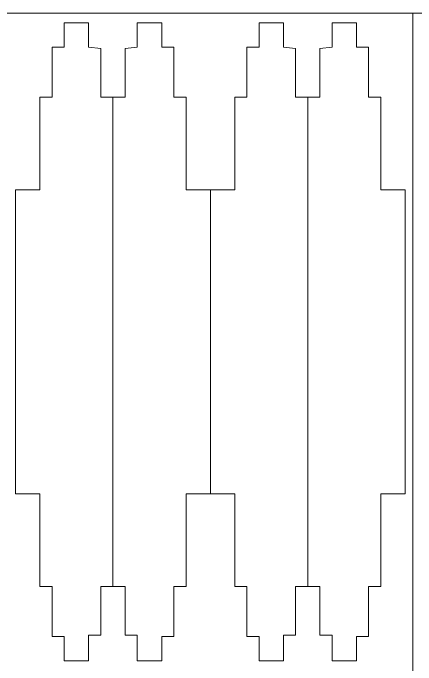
# Model space of a CAD drawing. Header units: inches. Extents: x -487 to 78, y 105 to 340.
# Drawn here: x -285.6 to -234.4, y 257.4 to 340.4 of the extents above; entities that cross this region are included whole.
import ezdxf

# ---------------------------------------------------------------- set-up
doc = ezdxf.new("R2010")
doc.units = ezdxf.units.IN
doc.header["$MEASUREMENT"] = 0
doc.layers.add('Capa 1', color=7, linetype='Continuous')
doc.layers.add('Capa 3', color=150, linetype='Continuous')

msp = doc.modelspace()

# ---------------------------------------------------------------- linework, layer by layer
at = {"layer": 'Capa 1', "color": 28, "lineweight": 9, "true_color": 0x11100b}
for points in [[(-234.736, 104.667), (-234.736, 340.389)], [(-285.294, 279.189), (-285.294, 317.909), (-282.196, 317.909), (-282.196, 329.68), (-280.648, 329.68), (-280.648, 336.03), (-279.099, 336.03), (-279.099, 339.128), (-276.001, 339.128), (-276.001, 336.03), (-274.453, 335.875), (-274.453, 329.68), (-272.904, 329.68), (-272.904, 267.418), (-274.453, 267.418), (-274.453, 261.223), (-276.001, 261.223), (-276.001, 257.971), (-279.099, 257.971), (-279.099, 261.068), (-280.648, 261.068), (-280.648, 267.418), (-282.196, 267.418), (-282.196, 279.189), (-285.294, 279.189)], [(-260.513, 279.189), (-260.513, 317.909), (-263.611, 317.909), (-263.611, 329.68), (-265.16, 329.68), (-265.16, 336.03), (-266.708, 336.03), (-266.708, 339.128), (-269.806, 339.128), (-269.806, 336.03), (-271.355, 335.875), (-271.355, 329.68), (-272.904, 329.68), (-272.904, 267.418), (-271.355, 267.418), (-271.355, 261.223), (-269.806, 261.223), (-269.806, 257.971), (-266.708, 257.971), (-266.708, 261.068), (-265.16, 261.068), (-265.16, 267.418), (-263.611, 267.418), (-263.611, 279.189), (-260.513, 279.189)], [(-260.513, 279.189), (-260.513, 317.909), (-257.416, 317.909), (-257.416, 329.68), (-255.867, 329.68), (-255.867, 336.03), (-254.318, 336.03), (-254.318, 339.128), (-251.221, 339.128), (-251.221, 336.03), (-249.672, 335.875), (-249.672, 329.68), (-248.123, 329.68), (-248.123, 267.418), (-249.672, 267.418), (-249.672, 261.223), (-251.221, 261.223), (-251.221, 257.971), (-254.318, 257.971), (-254.318, 261.068), (-255.867, 261.068), (-255.867, 267.418), (-257.416, 267.418), (-257.416, 279.189), (-260.513, 279.189)], [(-235.733, 279.189), (-235.733, 317.909), (-238.83, 317.909), (-238.83, 329.68), (-240.379, 329.68), (-240.379, 336.03), (-241.928, 336.03), (-241.928, 339.128), (-245.025, 339.128), (-245.025, 336.03), (-246.574, 335.875), (-246.574, 329.68), (-248.123, 329.68), (-248.123, 267.418), (-246.574, 267.418), (-246.574, 261.223), (-245.025, 261.223), (-245.025, 257.971), (-241.928, 257.971), (-241.928, 261.068), (-240.379, 261.068), (-240.379, 267.418), (-238.83, 267.418), (-238.83, 279.189), (-235.733, 279.189)]]:
    msp.add_lwpolyline(points, dxfattribs=at)
at = {"layer": 'Capa 3', "lineweight": 0}
msp.add_lwpolyline([(-391.165, 340.389), (78.122, 340.389), (78.122, 104.667), (-391.188, 104.712), (-391.165, 340.389)], dxfattribs=at)

doc.saveas('drawing.dxf')
